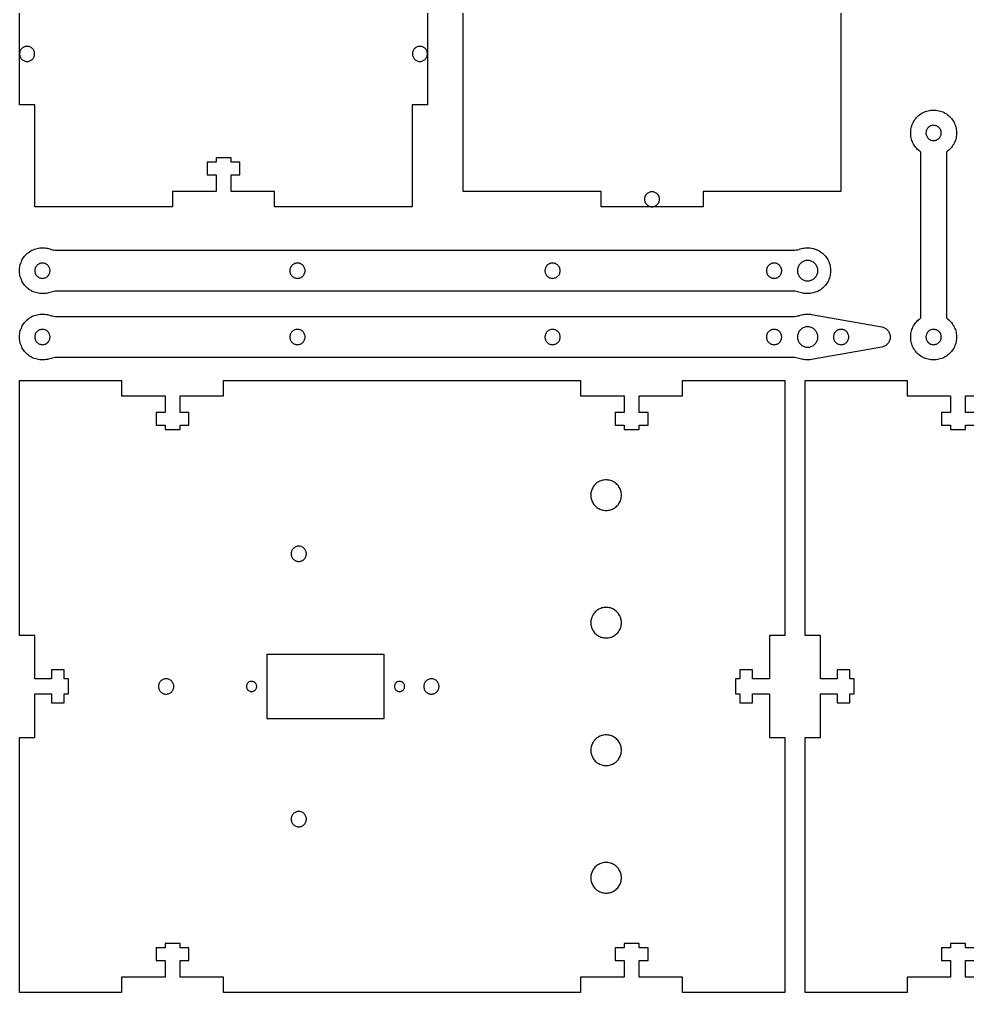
# Model space of a CAD drawing. Header units: millimetres. Extents: x 2 to 391, y 2 to 393.
# Drawn here: x 2 to 187.8, y 2 to 192.7 of the extents above; entities that cross this region are included whole.
import ezdxf

# ---------------------------------------------------------------- set-up
doc = ezdxf.new("R2010")
doc.units = ezdxf.units.MM
doc.layers.add('CORTE', color=7, linetype='Continuous')

msp = doc.modelspace()

# ---------------------------------------------------------------- linework, layer by layer
at = {"layer": 'CORTE'}
for points in [[(86, 226), (89, 226), (89, 273), (116, 273), (116, 276), (136, 276), (136, 273), (163, 273), (163, 226), (166, 226), (166, 206), (163, 206), (163, 159), (136, 159), (136, 156), (116, 156), (116, 159), (89, 159), (89, 206), (86, 206)], [(2.03, 186), (2.03, 185.85), (2.06, 185.7), (2.09, 185.56), (2.15, 185.42), (2.21, 185.29), (2.29, 185.16), (2.38, 185.04), (2.49, 184.93), (2.6, 184.84), (2.72, 184.75), (2.85, 184.68), (2.99, 184.62), (3.13, 184.57), (3.28, 184.54), (3.43, 184.53), (3.57, 184.53), (3.72, 184.54), (3.87, 184.57), (4.01, 184.62), (4.15, 184.68), (4.28, 184.75), (4.4, 184.84), (4.51, 184.93), (4.62, 185.04), (4.71, 185.16), (4.79, 185.29), (4.85, 185.42), (4.91, 185.56), (4.94, 185.7), (4.97, 185.85), (4.97, 186), (4.97, 186.15), (4.94, 186.3), (4.91, 186.44), (4.85, 186.58), (4.79, 186.71), (4.71, 186.84), (4.62, 186.96), (4.51, 187.07), (4.4, 187.16), (4.28, 187.25), (4.15, 187.32), (4.01, 187.38), (3.87, 187.43), (3.72, 187.46), (3.57, 187.47), (3.43, 187.47), (3.28, 187.46), (3.13, 187.43), (2.99, 187.38), (2.85, 187.32), (2.72, 187.25), (2.6, 187.16), (2.49, 187.07), (2.38, 186.96), (2.29, 186.84), (2.21, 186.71), (2.15, 186.58), (2.09, 186.44), (2.06, 186.3), (2.03, 186.15)], [(79.03, 186), (79.03, 185.85), (79.06, 185.7), (79.09, 185.56), (79.15, 185.42), (79.21, 185.29), (79.29, 185.16), (79.38, 185.04), (79.49, 184.93), (79.6, 184.84), (79.72, 184.75), (79.85, 184.68), (79.99, 184.62), (80.13, 184.57), (80.28, 184.54), (80.43, 184.53), (80.57, 184.53), (80.72, 184.54), (80.87, 184.57), (81.01, 184.62), (81.15, 184.68), (81.28, 184.75), (81.4, 184.84), (81.51, 184.93), (81.62, 185.04), (81.71, 185.16), (81.79, 185.29), (81.85, 185.42), (81.91, 185.56), (81.94, 185.7), (81.97, 185.85), (81.97, 186), (81.97, 186.15), (81.94, 186.3), (81.91, 186.44), (81.85, 186.58), (81.79, 186.71), (81.71, 186.84), (81.62, 186.96), (81.51, 187.07), (81.4, 187.16), (81.28, 187.25), (81.15, 187.32), (81.01, 187.38), (80.87, 187.43), (80.72, 187.46), (80.57, 187.47), (80.43, 187.47), (80.28, 187.46), (80.13, 187.43), (79.99, 187.38), (79.85, 187.32), (79.72, 187.25), (79.6, 187.16), (79.49, 187.07), (79.38, 186.96), (79.29, 186.84), (79.21, 186.71), (79.15, 186.58), (79.09, 186.44), (79.06, 186.3), (79.03, 186.15)], [(178.7, 166.76), (178.48, 166.91), (178.27, 167.08), (178.07, 167.26), (177.89, 167.45), (177.71, 167.65), (177.55, 167.86), (177.4, 168.09), (177.26, 168.32), (177.14, 168.55), (177.03, 168.8), (176.94, 169.05), (176.86, 169.3), (176.8, 169.56), (176.75, 169.82), (176.72, 170.09), (176.7, 170.36), (176.7, 170.62), (176.71, 170.89), (176.74, 171.16), (176.79, 171.42), (176.85, 171.68), (176.93, 171.93), (177.02, 172.18), (177.13, 172.43), (177.25, 172.67), (177.39, 172.9), (177.54, 173.12), (177.7, 173.33), (177.87, 173.53), (178.06, 173.73), (178.26, 173.91), (178.46, 174.07), (178.68, 174.23), (178.9, 174.37), (179.14, 174.5), (179.38, 174.62), (179.63, 174.72), (179.88, 174.8), (180.14, 174.87), (180.4, 174.93), (180.66, 174.97), (180.93, 174.99), (181.2, 175), (181.46, 174.99), (181.73, 174.97), (181.99, 174.93), (182.25, 174.87), (182.51, 174.8), (182.77, 174.72), (183.01, 174.62), (183.25, 174.5), (183.49, 174.37), (183.71, 174.23), (183.93, 174.07), (184.14, 173.91), (184.33, 173.73), (184.52, 173.53), (184.69, 173.33), (184.86, 173.12), (185.01, 172.9), (185.14, 172.67), (185.26, 172.43), (185.37, 172.18), (185.46, 171.93), (185.54, 171.68), (185.6, 171.42), (185.65, 171.16), (185.68, 170.89), (185.69, 170.62), (185.69, 170.36), (185.68, 170.09), (185.65, 169.82), (185.6, 169.56), (185.53, 169.3), (185.46, 169.05), (185.36, 168.8), (185.25, 168.55), (185.13, 168.32), (184.99, 168.09), (184.84, 167.86), (184.68, 167.65), (184.51, 167.45), (184.32, 167.26), (184.12, 167.08), (183.91, 166.91), (183.7, 166.76), (183.7, 134.24), (183.91, 134.09), (184.12, 133.92), (184.32, 133.74), (184.51, 133.55), (184.68, 133.35), (184.84, 133.14), (184.99, 132.91), (185.13, 132.68), (185.25, 132.45), (185.36, 132.2), (185.46, 131.95), (185.53, 131.7), (185.6, 131.44), (185.65, 131.18), (185.68, 130.91), (185.69, 130.64), (185.69, 130.38), (185.68, 130.11), (185.65, 129.84), (185.6, 129.58), (185.54, 129.32), (185.46, 129.07), (185.37, 128.82), (185.26, 128.57), (185.14, 128.33), (185.01, 128.1), (184.86, 127.88), (184.69, 127.67), (184.52, 127.47), (184.33, 127.27), (184.14, 127.09), (183.93, 126.93), (183.71, 126.77), (183.49, 126.63), (183.25, 126.5), (183.01, 126.38), (182.77, 126.28), (182.51, 126.2), (182.25, 126.13), (181.99, 126.07), (181.73, 126.03), (181.46, 126.01), (181.2, 126), (180.93, 126.01), (180.66, 126.03), (180.4, 126.07), (180.14, 126.13), (179.88, 126.2), (179.63, 126.28), (179.38, 126.38), (179.14, 126.5), (178.9, 126.63), (178.68, 126.77), (178.46, 126.93), (178.26, 127.09), (178.06, 127.27), (177.87, 127.47), (177.7, 127.67), (177.54, 127.88), (177.39, 128.1), (177.25, 128.33), (177.13, 128.57), (177.02, 128.82), (176.93, 129.07), (176.85, 129.32), (176.79, 129.58), (176.74, 129.84), (176.71, 130.11), (176.7, 130.38), (176.7, 130.64), (176.72, 130.91), (176.75, 131.18), (176.8, 131.44), (176.86, 131.7), (176.94, 131.95), (177.03, 132.2), (177.14, 132.45), (177.26, 132.68), (177.4, 132.91), (177.55, 133.14), (177.71, 133.35), (177.89, 133.55), (178.07, 133.74), (178.27, 133.92), (178.48, 134.09), (178.7, 134.24)], [(181.2, 169), (181.35, 169.01), (181.5, 169.03), (181.65, 169.07), (181.79, 169.12), (181.92, 169.19), (182.05, 169.27), (182.17, 169.36), (182.28, 169.47), (182.38, 169.58), (182.47, 169.71), (182.54, 169.84), (182.6, 169.98), (182.65, 170.12), (182.68, 170.27), (182.69, 170.42), (182.69, 170.58), (182.68, 170.73), (182.65, 170.88), (182.6, 171.02), (182.54, 171.16), (182.47, 171.29), (182.38, 171.42), (182.28, 171.53), (182.17, 171.64), (182.05, 171.73), (181.92, 171.81), (181.79, 171.88), (181.65, 171.93), (181.5, 171.97), (181.35, 171.99), (181.2, 172), (181.04, 171.99), (180.89, 171.97), (180.75, 171.93), (180.6, 171.88), (180.47, 171.81), (180.34, 171.73), (180.22, 171.64), (180.11, 171.53), (180.01, 171.42), (179.92, 171.29), (179.85, 171.16), (179.79, 171.02), (179.74, 170.88), (179.71, 170.73), (179.7, 170.58), (179.7, 170.42), (179.71, 170.27), (179.74, 170.12), (179.79, 169.98), (179.85, 169.84), (179.92, 169.71), (180.01, 169.58), (180.11, 169.47), (180.22, 169.36), (180.34, 169.27), (180.47, 169.19), (180.6, 169.12), (180.75, 169.07), (180.89, 169.03), (181.04, 169.01)], [(126, 156.03), (126.15, 156.03), (126.3, 156.06), (126.44, 156.09), (126.58, 156.15), (126.71, 156.21), (126.84, 156.29), (126.96, 156.38), (127.07, 156.49), (127.16, 156.6), (127.25, 156.72), (127.32, 156.85), (127.38, 156.99), (127.43, 157.13), (127.46, 157.28), (127.47, 157.43), (127.47, 157.57), (127.46, 157.72), (127.43, 157.87), (127.38, 158.01), (127.32, 158.15), (127.25, 158.28), (127.16, 158.4), (127.07, 158.51), (126.96, 158.62), (126.84, 158.71), (126.71, 158.79), (126.58, 158.85), (126.44, 158.91), (126.3, 158.94), (126.15, 158.97), (126, 158.97), (125.85, 158.97), (125.7, 158.94), (125.56, 158.91), (125.42, 158.85), (125.29, 158.79), (125.16, 158.71), (125.04, 158.62), (124.93, 158.51), (124.84, 158.4), (124.75, 158.28), (124.68, 158.15), (124.62, 158.01), (124.57, 157.87), (124.54, 157.72), (124.53, 157.57), (124.53, 157.43), (124.54, 157.28), (124.57, 157.13), (124.62, 156.99), (124.68, 156.85), (124.75, 156.72), (124.84, 156.6), (124.93, 156.49), (125.04, 156.38), (125.16, 156.29), (125.29, 156.21), (125.42, 156.15), (125.56, 156.09), (125.7, 156.06), (125.85, 156.03)], [(6.5, 148), (6.74, 147.99), (6.99, 147.97), (7.23, 147.94), (7.47, 147.89), (7.71, 147.84), (7.94, 147.76), (8.2, 147.68), (8.46, 147.62), (8.73, 147.57), (9, 147.53), (9.27, 147.51), (9.54, 147.5), (153.46, 147.5), (153.73, 147.51), (154, 147.53), (154.27, 147.57), (154.53, 147.62), (154.8, 147.68), (155.06, 147.76), (155.29, 147.84), (155.53, 147.89), (155.77, 147.94), (156.01, 147.97), (156.25, 147.99), (156.5, 148), (156.76, 147.99), (157.03, 147.97), (157.29, 147.93), (157.56, 147.87), (157.81, 147.8), (158.06, 147.72), (158.31, 147.62), (158.55, 147.5), (158.79, 147.37), (159.01, 147.23), (159.23, 147.08), (159.44, 146.91), (159.63, 146.73), (159.82, 146.54), (159.99, 146.34), (160.15, 146.12), (160.3, 145.9), (160.44, 145.67), (160.56, 145.44), (160.67, 145.19), (160.76, 144.94), (160.84, 144.69), (160.9, 144.43), (160.95, 144.16), (160.98, 143.9), (161, 143.63), (161, 143.37), (160.98, 143.1), (160.95, 142.84), (160.9, 142.57), (160.84, 142.31), (160.76, 142.06), (160.67, 141.81), (160.56, 141.56), (160.44, 141.33), (160.3, 141.1), (160.15, 140.88), (159.99, 140.66), (159.82, 140.46), (159.63, 140.27), (159.44, 140.09), (159.23, 139.92), (159.01, 139.77), (158.79, 139.63), (158.55, 139.5), (158.31, 139.38), (158.06, 139.28), (157.81, 139.2), (157.56, 139.13), (157.29, 139.07), (157.03, 139.03), (156.76, 139.01), (156.5, 139), (156.25, 139.01), (156.01, 139.03), (155.77, 139.06), (155.53, 139.11), (155.29, 139.16), (155.06, 139.24), (154.8, 139.32), (154.53, 139.38), (154.27, 139.43), (154, 139.47), (153.73, 139.49), (153.46, 139.5), (9.54, 139.5), (9.27, 139.49), (9, 139.47), (8.73, 139.43), (8.46, 139.38), (8.2, 139.32), (7.94, 139.24), (7.71, 139.16), (7.47, 139.11), (7.23, 139.06), (6.99, 139.03), (6.74, 139.01), (6.5, 139), (6.23, 139.01), (5.97, 139.03), (5.7, 139.07), (5.44, 139.13), (5.18, 139.2), (4.93, 139.28), (4.68, 139.38), (4.44, 139.5), (4.21, 139.63), (3.98, 139.77), (3.77, 139.92), (3.56, 140.09), (3.36, 140.27), (3.18, 140.46), (3, 140.66), (2.84, 140.88), (2.69, 141.1), (2.56, 141.33), (2.44, 141.56), (2.33, 141.81), (2.24, 142.06), (2.16, 142.31), (2.09, 142.57), (2.05, 142.84), (2.02, 143.1), (2, 143.37), (2, 143.63), (2.02, 143.9), (2.05, 144.16), (2.09, 144.43), (2.16, 144.69), (2.24, 144.94), (2.33, 145.19), (2.44, 145.44), (2.56, 145.67), (2.69, 145.9), (2.84, 146.12), (3, 146.34), (3.18, 146.54), (3.36, 146.73), (3.56, 146.91), (3.77, 147.08), (3.98, 147.23), (4.21, 147.37), (4.44, 147.5), (4.68, 147.62), (4.93, 147.72), (5.18, 147.8), (5.44, 147.87), (5.7, 147.93), (5.97, 147.97), (6.23, 147.99)], [(6.5, 142), (6.65, 142.01), (6.8, 142.03), (6.95, 142.07), (7.09, 142.12), (7.23, 142.19), (7.35, 142.27), (7.48, 142.36), (7.59, 142.47), (7.68, 142.58), (7.77, 142.71), (7.84, 142.84), (7.9, 142.98), (7.95, 143.12), (7.98, 143.27), (8, 143.42), (8, 143.58), (7.98, 143.73), (7.95, 143.88), (7.9, 144.02), (7.84, 144.16), (7.77, 144.29), (7.68, 144.42), (7.59, 144.53), (7.48, 144.64), (7.35, 144.73), (7.23, 144.81), (7.09, 144.88), (6.95, 144.93), (6.8, 144.97), (6.65, 144.99), (6.5, 145), (6.35, 144.99), (6.2, 144.97), (6.05, 144.93), (5.91, 144.88), (5.77, 144.81), (5.64, 144.73), (5.52, 144.64), (5.41, 144.53), (5.31, 144.42), (5.23, 144.29), (5.15, 144.16), (5.09, 144.02), (5.05, 143.88), (5.02, 143.73), (5, 143.58), (5, 143.42), (5.02, 143.27), (5.05, 143.12), (5.09, 142.98), (5.15, 142.84), (5.23, 142.71), (5.31, 142.58), (5.41, 142.47), (5.52, 142.36), (5.64, 142.27), (5.77, 142.19), (5.91, 142.12), (6.05, 142.07), (6.2, 142.03), (6.35, 142.01)], [(56.5, 142), (56.65, 142.01), (56.8, 142.03), (56.95, 142.07), (57.09, 142.12), (57.23, 142.19), (57.35, 142.27), (57.48, 142.36), (57.59, 142.47), (57.68, 142.58), (57.77, 142.71), (57.84, 142.84), (57.9, 142.98), (57.95, 143.12), (57.98, 143.27), (58, 143.42), (58, 143.58), (57.98, 143.73), (57.95, 143.88), (57.9, 144.02), (57.84, 144.16), (57.77, 144.29), (57.68, 144.42), (57.59, 144.53), (57.48, 144.64), (57.35, 144.73), (57.23, 144.81), (57.09, 144.88), (56.95, 144.93), (56.8, 144.97), (56.65, 144.99), (56.5, 145), (56.35, 144.99), (56.2, 144.97), (56.05, 144.93), (55.91, 144.88), (55.77, 144.81), (55.64, 144.73), (55.52, 144.64), (55.41, 144.53), (55.31, 144.42), (55.23, 144.29), (55.15, 144.16), (55.09, 144.02), (55.05, 143.88), (55.02, 143.73), (55, 143.58), (55, 143.42), (55.02, 143.27), (55.05, 143.12), (55.09, 142.98), (55.15, 142.84), (55.23, 142.71), (55.31, 142.58), (55.41, 142.47), (55.52, 142.36), (55.64, 142.27), (55.77, 142.19), (55.91, 142.12), (56.05, 142.07), (56.2, 142.03), (56.35, 142.01)], [(106.5, 142), (106.65, 142.01), (106.8, 142.03), (106.95, 142.07), (107.09, 142.12), (107.23, 142.19), (107.35, 142.27), (107.48, 142.36), (107.59, 142.47), (107.68, 142.58), (107.77, 142.71), (107.84, 142.84), (107.9, 142.98), (107.95, 143.12), (107.98, 143.27), (108, 143.42), (108, 143.58), (107.98, 143.73), (107.95, 143.88), (107.9, 144.02), (107.84, 144.16), (107.77, 144.29), (107.68, 144.42), (107.59, 144.53), (107.48, 144.64), (107.35, 144.73), (107.23, 144.81), (107.09, 144.88), (106.95, 144.93), (106.8, 144.97), (106.65, 144.99), (106.5, 145), (106.35, 144.99), (106.2, 144.97), (106.05, 144.93), (105.91, 144.88), (105.77, 144.81), (105.64, 144.73), (105.52, 144.64), (105.41, 144.53), (105.31, 144.42), (105.23, 144.29), (105.15, 144.16), (105.09, 144.02), (105.05, 143.88), (105.02, 143.73), (105, 143.58), (105, 143.42), (105.02, 143.27), (105.05, 143.12), (105.09, 142.98), (105.15, 142.84), (105.23, 142.71), (105.31, 142.58), (105.41, 142.47), (105.52, 142.36), (105.64, 142.27), (105.77, 142.19), (105.91, 142.12), (106.05, 142.07), (106.2, 142.03), (106.35, 142.01)], [(149.93, 142), (150.08, 142.01), (150.23, 142.03), (150.38, 142.07), (150.52, 142.12), (150.66, 142.19), (150.79, 142.27), (150.91, 142.36), (151.02, 142.47), (151.12, 142.58), (151.2, 142.71), (151.28, 142.84), (151.34, 142.98), (151.38, 143.12), (151.41, 143.27), (151.43, 143.42), (151.43, 143.58), (151.41, 143.73), (151.38, 143.88), (151.34, 144.02), (151.28, 144.16), (151.2, 144.29), (151.12, 144.42), (151.02, 144.53), (150.91, 144.64), (150.79, 144.73), (150.66, 144.81), (150.52, 144.88), (150.38, 144.93), (150.23, 144.97), (150.08, 144.99), (149.93, 145), (149.78, 144.99), (149.63, 144.97), (149.48, 144.93), (149.34, 144.88), (149.2, 144.81), (149.08, 144.73), (148.95, 144.64), (148.84, 144.53), (148.75, 144.42), (148.66, 144.29), (148.59, 144.16), (148.53, 144.02), (148.48, 143.88), (148.45, 143.73), (148.43, 143.58), (148.43, 143.42), (148.45, 143.27), (148.48, 143.12), (148.53, 142.98), (148.59, 142.84), (148.66, 142.71), (148.75, 142.58), (148.84, 142.47), (148.95, 142.36), (149.08, 142.27), (149.2, 142.19), (149.34, 142.12), (149.48, 142.07), (149.63, 142.03), (149.78, 142.01)], [(156.5, 141.5), (156.67, 141.51), (156.85, 141.53), (157.02, 141.57), (157.18, 141.62), (157.34, 141.69), (157.5, 141.77), (157.65, 141.86), (157.78, 141.97), (157.91, 142.09), (158.03, 142.21), (158.14, 142.35), (158.23, 142.5), (158.31, 142.65), (158.38, 142.82), (158.43, 142.98), (158.47, 143.15), (158.49, 143.33), (158.5, 143.5), (158.49, 143.67), (158.47, 143.85), (158.43, 144.02), (158.38, 144.18), (158.31, 144.35), (158.23, 144.5), (158.14, 144.65), (158.03, 144.79), (157.91, 144.91), (157.78, 145.03), (157.65, 145.14), (157.5, 145.23), (157.34, 145.31), (157.18, 145.38), (157.02, 145.43), (156.85, 145.47), (156.67, 145.49), (156.5, 145.5), (156.32, 145.49), (156.15, 145.47), (155.98, 145.43), (155.81, 145.38), (155.65, 145.31), (155.5, 145.23), (155.35, 145.14), (155.21, 145.03), (155.08, 144.91), (154.97, 144.79), (154.86, 144.65), (154.77, 144.5), (154.69, 144.35), (154.62, 144.18), (154.57, 144.02), (154.53, 143.85), (154.51, 143.67), (154.5, 143.5), (154.51, 143.33), (154.53, 143.15), (154.57, 142.98), (154.62, 142.82), (154.69, 142.65), (154.77, 142.5), (154.86, 142.35), (154.97, 142.21), (155.08, 142.09), (155.21, 141.97), (155.35, 141.86), (155.5, 141.77), (155.65, 141.69), (155.81, 141.62), (155.98, 141.57), (156.15, 141.53), (156.32, 141.51)], [(6.5, 135), (6.74, 134.99), (6.99, 134.97), (7.23, 134.94), (7.47, 134.89), (7.71, 134.84), (7.94, 134.76), (8.2, 134.68), (8.46, 134.62), (8.73, 134.57), (9, 134.53), (9.27, 134.51), (9.54, 134.5), (153.46, 134.5), (153.73, 134.51), (154, 134.53), (154.27, 134.57), (154.53, 134.62), (154.8, 134.68), (155.06, 134.76), (155.3, 134.84), (155.54, 134.9), (155.79, 134.94), (156.04, 134.98), (156.29, 135), (156.54, 135), (156.79, 134.99), (157.04, 134.97), (157.29, 134.93), (171.05, 132.47), (171.22, 132.43), (171.39, 132.38), (171.55, 132.31), (171.7, 132.23), (171.85, 132.14), (171.99, 132.03), (172.11, 131.91), (172.23, 131.78), (172.34, 131.65), (172.43, 131.5), (172.51, 131.34), (172.58, 131.18), (172.63, 131.02), (172.67, 130.85), (172.69, 130.67), (172.7, 130.5), (172.69, 130.33), (172.67, 130.15), (172.63, 129.98), (172.58, 129.82), (172.51, 129.66), (172.43, 129.5), (172.34, 129.35), (172.23, 129.22), (172.11, 129.09), (171.99, 128.97), (171.85, 128.86), (171.7, 128.77), (171.55, 128.69), (171.39, 128.62), (171.22, 128.57), (171.05, 128.53), (157.29, 126.07), (157.03, 126.03), (156.76, 126.01), (156.5, 126), (156.25, 126.01), (156.01, 126.03), (155.77, 126.06), (155.53, 126.11), (155.29, 126.16), (155.06, 126.24), (154.8, 126.32), (154.53, 126.38), (154.27, 126.43), (154, 126.47), (153.73, 126.49), (153.46, 126.5), (9.54, 126.5), (9.27, 126.49), (9, 126.47), (8.73, 126.43), (8.46, 126.38), (8.2, 126.32), (7.94, 126.24), (7.71, 126.16), (7.47, 126.11), (7.23, 126.06), (6.99, 126.03), (6.74, 126.01), (6.5, 126), (6.23, 126.01), (5.97, 126.03), (5.7, 126.07), (5.44, 126.13), (5.18, 126.2), (4.93, 126.28), (4.68, 126.38), (4.44, 126.5), (4.21, 126.63), (3.98, 126.77), (3.77, 126.92), (3.56, 127.09), (3.36, 127.27), (3.18, 127.46), (3, 127.66), (2.84, 127.88), (2.69, 128.1), (2.56, 128.33), (2.44, 128.56), (2.33, 128.81), (2.24, 129.06), (2.16, 129.31), (2.09, 129.57), (2.05, 129.84), (2.02, 130.1), (2, 130.37), (2, 130.63), (2.02, 130.9), (2.05, 131.16), (2.09, 131.43), (2.16, 131.69), (2.24, 131.94), (2.33, 132.19), (2.44, 132.44), (2.56, 132.67), (2.69, 132.9), (2.84, 133.12), (3, 133.34), (3.18, 133.54), (3.36, 133.73), (3.56, 133.91), (3.77, 134.08), (3.98, 134.23), (4.21, 134.37), (4.44, 134.5), (4.68, 134.62), (4.93, 134.72), (5.18, 134.8), (5.44, 134.87), (5.7, 134.93), (5.97, 134.97), (6.23, 134.99)], [(6.5, 129), (6.65, 129.01), (6.8, 129.03), (6.95, 129.07), (7.09, 129.12), (7.23, 129.19), (7.35, 129.27), (7.48, 129.36), (7.59, 129.47), (7.68, 129.58), (7.77, 129.71), (7.84, 129.84), (7.9, 129.98), (7.95, 130.12), (7.98, 130.27), (8, 130.42), (8, 130.58), (7.98, 130.73), (7.95, 130.88), (7.9, 131.02), (7.84, 131.16), (7.77, 131.29), (7.68, 131.42), (7.59, 131.53), (7.48, 131.64), (7.35, 131.73), (7.23, 131.81), (7.09, 131.88), (6.95, 131.93), (6.8, 131.97), (6.65, 131.99), (6.5, 132), (6.35, 131.99), (6.2, 131.97), (6.05, 131.93), (5.91, 131.88), (5.77, 131.81), (5.64, 131.73), (5.52, 131.64), (5.41, 131.53), (5.31, 131.42), (5.23, 131.29), (5.15, 131.16), (5.09, 131.02), (5.05, 130.88), (5.02, 130.73), (5, 130.58), (5, 130.42), (5.02, 130.27), (5.05, 130.12), (5.09, 129.98), (5.15, 129.84), (5.23, 129.71), (5.31, 129.58), (5.41, 129.47), (5.52, 129.36), (5.64, 129.27), (5.77, 129.19), (5.91, 129.12), (6.05, 129.07), (6.2, 129.03), (6.35, 129.01)], [(56.5, 129), (56.65, 129.01), (56.8, 129.03), (56.95, 129.07), (57.09, 129.12), (57.23, 129.19), (57.35, 129.27), (57.48, 129.36), (57.59, 129.47), (57.68, 129.58), (57.77, 129.71), (57.84, 129.84), (57.9, 129.98), (57.95, 130.12), (57.98, 130.27), (58, 130.42), (58, 130.58), (57.98, 130.73), (57.95, 130.88), (57.9, 131.02), (57.84, 131.16), (57.77, 131.29), (57.68, 131.42), (57.59, 131.53), (57.48, 131.64), (57.35, 131.73), (57.23, 131.81), (57.09, 131.88), (56.95, 131.93), (56.8, 131.97), (56.65, 131.99), (56.5, 132), (56.35, 131.99), (56.2, 131.97), (56.05, 131.93), (55.91, 131.88), (55.77, 131.81), (55.64, 131.73), (55.52, 131.64), (55.41, 131.53), (55.31, 131.42), (55.23, 131.29), (55.15, 131.16), (55.09, 131.02), (55.05, 130.88), (55.02, 130.73), (55, 130.58), (55, 130.42), (55.02, 130.27), (55.05, 130.12), (55.09, 129.98), (55.15, 129.84), (55.23, 129.71), (55.31, 129.58), (55.41, 129.47), (55.52, 129.36), (55.64, 129.27), (55.77, 129.19), (55.91, 129.12), (56.05, 129.07), (56.2, 129.03), (56.35, 129.01)], [(106.5, 129), (106.65, 129.01), (106.8, 129.03), (106.95, 129.07), (107.09, 129.12), (107.23, 129.19), (107.35, 129.27), (107.48, 129.36), (107.59, 129.47), (107.68, 129.58), (107.77, 129.71), (107.84, 129.84), (107.9, 129.98), (107.95, 130.12), (107.98, 130.27), (108, 130.42), (108, 130.58), (107.98, 130.73), (107.95, 130.88), (107.9, 131.02), (107.84, 131.16), (107.77, 131.29), (107.68, 131.42), (107.59, 131.53), (107.48, 131.64), (107.35, 131.73), (107.23, 131.81), (107.09, 131.88), (106.95, 131.93), (106.8, 131.97), (106.65, 131.99), (106.5, 132), (106.35, 131.99), (106.2, 131.97), (106.05, 131.93), (105.91, 131.88), (105.77, 131.81), (105.64, 131.73), (105.52, 131.64), (105.41, 131.53), (105.31, 131.42), (105.23, 131.29), (105.15, 131.16), (105.09, 131.02), (105.05, 130.88), (105.02, 130.73), (105, 130.58), (105, 130.42), (105.02, 130.27), (105.05, 130.12), (105.09, 129.98), (105.15, 129.84), (105.23, 129.71), (105.31, 129.58), (105.41, 129.47), (105.52, 129.36), (105.64, 129.27), (105.77, 129.19), (105.91, 129.12), (106.05, 129.07), (106.2, 129.03), (106.35, 129.01)], [(149.93, 129), (150.08, 129.01), (150.23, 129.03), (150.38, 129.07), (150.52, 129.12), (150.66, 129.19), (150.79, 129.27), (150.91, 129.36), (151.02, 129.47), (151.12, 129.58), (151.2, 129.71), (151.28, 129.84), (151.34, 129.98), (151.38, 130.12), (151.41, 130.27), (151.43, 130.42), (151.43, 130.58), (151.41, 130.73), (151.38, 130.88), (151.34, 131.02), (151.28, 131.16), (151.2, 131.29), (151.12, 131.42), (151.02, 131.53), (150.91, 131.64), (150.79, 131.73), (150.66, 131.81), (150.52, 131.88), (150.38, 131.93), (150.23, 131.97), (150.08, 131.99), (149.93, 132), (149.78, 131.99), (149.63, 131.97), (149.48, 131.93), (149.34, 131.88), (149.2, 131.81), (149.08, 131.73), (148.95, 131.64), (148.84, 131.53), (148.75, 131.42), (148.66, 131.29), (148.59, 131.16), (148.53, 131.02), (148.48, 130.88), (148.45, 130.73), (148.43, 130.58), (148.43, 130.42), (148.45, 130.27), (148.48, 130.12), (148.53, 129.98), (148.59, 129.84), (148.66, 129.71), (148.75, 129.58), (148.84, 129.47), (148.95, 129.36), (149.08, 129.27), (149.2, 129.19), (149.34, 129.12), (149.48, 129.07), (149.63, 129.03), (149.78, 129.01)], [(156.5, 128.5), (156.67, 128.51), (156.85, 128.53), (157.02, 128.57), (157.18, 128.62), (157.34, 128.69), (157.5, 128.77), (157.65, 128.86), (157.78, 128.97), (157.91, 129.09), (158.03, 129.21), (158.14, 129.35), (158.23, 129.5), (158.31, 129.65), (158.38, 129.82), (158.43, 129.98), (158.47, 130.15), (158.49, 130.33), (158.5, 130.5), (158.49, 130.67), (158.47, 130.85), (158.43, 131.02), (158.38, 131.18), (158.31, 131.35), (158.23, 131.5), (158.14, 131.65), (158.03, 131.79), (157.91, 131.91), (157.78, 132.03), (157.65, 132.14), (157.5, 132.23), (157.34, 132.31), (157.18, 132.38), (157.02, 132.43), (156.85, 132.47), (156.67, 132.49), (156.5, 132.5), (156.32, 132.49), (156.15, 132.47), (155.98, 132.43), (155.81, 132.38), (155.65, 132.31), (155.5, 132.23), (155.35, 132.14), (155.21, 132.03), (155.08, 131.91), (154.97, 131.79), (154.86, 131.65), (154.77, 131.5), (154.69, 131.35), (154.62, 131.18), (154.57, 131.02), (154.53, 130.85), (154.51, 130.67), (154.5, 130.5), (154.51, 130.33), (154.53, 130.15), (154.57, 129.98), (154.62, 129.82), (154.69, 129.65), (154.77, 129.5), (154.86, 129.35), (154.97, 129.21), (155.08, 129.09), (155.21, 128.97), (155.35, 128.86), (155.5, 128.77), (155.65, 128.69), (155.81, 128.62), (155.98, 128.57), (156.15, 128.53), (156.32, 128.51)], [(163.06, 129), (163.22, 129.01), (163.37, 129.03), (163.51, 129.07), (163.66, 129.12), (163.79, 129.19), (163.92, 129.27), (164.04, 129.36), (164.15, 129.47), (164.25, 129.58), (164.34, 129.71), (164.41, 129.84), (164.47, 129.98), (164.52, 130.12), (164.55, 130.27), (164.56, 130.42), (164.56, 130.58), (164.55, 130.73), (164.52, 130.88), (164.47, 131.02), (164.41, 131.16), (164.34, 131.29), (164.25, 131.42), (164.15, 131.53), (164.04, 131.64), (163.92, 131.73), (163.79, 131.81), (163.66, 131.88), (163.51, 131.93), (163.37, 131.97), (163.22, 131.99), (163.06, 132), (162.91, 131.99), (162.76, 131.97), (162.61, 131.93), (162.47, 131.88), (162.34, 131.81), (162.21, 131.73), (162.09, 131.64), (161.98, 131.53), (161.88, 131.42), (161.79, 131.29), (161.72, 131.16), (161.66, 131.02), (161.61, 130.88), (161.58, 130.73), (161.57, 130.58), (161.57, 130.42), (161.58, 130.27), (161.61, 130.12), (161.66, 129.98), (161.72, 129.84), (161.79, 129.71), (161.88, 129.58), (161.98, 129.47), (162.09, 129.36), (162.21, 129.27), (162.34, 129.19), (162.47, 129.12), (162.61, 129.07), (162.76, 129.03), (162.91, 129.01)], [(181.2, 129), (181.35, 129.01), (181.5, 129.03), (181.65, 129.07), (181.79, 129.12), (181.92, 129.19), (182.05, 129.27), (182.17, 129.36), (182.28, 129.47), (182.38, 129.58), (182.47, 129.71), (182.54, 129.84), (182.6, 129.98), (182.65, 130.12), (182.68, 130.27), (182.69, 130.42), (182.69, 130.58), (182.68, 130.73), (182.65, 130.88), (182.6, 131.02), (182.54, 131.16), (182.47, 131.29), (182.38, 131.42), (182.28, 131.53), (182.17, 131.64), (182.05, 131.73), (181.92, 131.81), (181.79, 131.88), (181.65, 131.93), (181.5, 131.97), (181.35, 131.99), (181.2, 132), (181.04, 131.99), (180.89, 131.97), (180.75, 131.93), (180.6, 131.88), (180.47, 131.81), (180.34, 131.73), (180.22, 131.64), (180.11, 131.53), (180.01, 131.42), (179.92, 131.29), (179.85, 131.16), (179.79, 131.02), (179.74, 130.88), (179.71, 130.73), (179.7, 130.58), (179.7, 130.42), (179.71, 130.27), (179.74, 130.12), (179.79, 129.98), (179.85, 129.84), (179.92, 129.71), (180.01, 129.58), (180.11, 129.47), (180.22, 129.36), (180.34, 129.27), (180.47, 129.19), (180.6, 129.12), (180.75, 129.07), (180.89, 129.03), (181.04, 129.01)], [(5, 52), (5, 60.53), (8.31, 60.53), (8.31, 58.77), (10.79, 58.77), (10.79, 60.53), (11.63, 60.53), (11.63, 63.47), (10.79, 63.47), (10.79, 65.23), (8.31, 65.23), (8.31, 63.47), (5, 63.47), (5, 72), (2, 72), (2, 122), (22, 122), (22, 119), (30.53, 119), (30.53, 115.69), (28.77, 115.69), (28.77, 113.21), (30.53, 113.21), (30.53, 112.37), (33.47, 112.37), (33.47, 113.21), (35.23, 113.21), (35.23, 115.69), (33.47, 115.69), (33.47, 119), (42, 119), (42, 122), (112, 122), (112, 119), (120.53, 119), (120.53, 115.69), (118.77, 115.69), (118.77, 113.21), (120.53, 113.21), (120.53, 112.37), (123.47, 112.37), (123.47, 113.21), (125.23, 113.21), (125.23, 115.69), (123.47, 115.69), (123.47, 119), (132, 119), (132, 122), (152, 122), (152, 72), (149, 72), (149, 63.47), (145.69, 63.47), (145.69, 65.23), (143.21, 65.23), (143.21, 63.47), (142.37, 63.47), (142.37, 60.53), (143.21, 60.53), (143.21, 58.77), (145.69, 58.77), (145.69, 60.53), (149, 60.53), (149, 52), (152, 52), (152, 2), (132, 2), (132, 5), (123.47, 5), (123.47, 8.31), (125.23, 8.31), (125.23, 10.79), (123.47, 10.79), (123.47, 11.63), (120.53, 11.63), (120.53, 10.79), (118.77, 10.79), (118.77, 8.31), (120.53, 8.31), (120.53, 5), (112, 5), (112, 2), (42, 2), (42, 5), (33.47, 5), (33.47, 8.31), (35.23, 8.31), (35.23, 10.79), (33.47, 10.79), (33.47, 11.63), (30.53, 11.63), (30.53, 10.79), (28.77, 10.79), (28.77, 8.31), (30.53, 8.31), (30.53, 5), (22, 5), (22, 2), (2, 2), (2, 52)], [(117, 96.5), (117.21, 96.51), (117.43, 96.53), (117.64, 96.57), (117.85, 96.62), (118.05, 96.69), (118.25, 96.77), (118.44, 96.87), (118.62, 96.98), (118.8, 97.1), (118.96, 97.23), (119.12, 97.38), (119.27, 97.54), (119.4, 97.7), (119.52, 97.88), (119.63, 98.06), (119.73, 98.25), (119.81, 98.45), (119.88, 98.65), (119.93, 98.86), (119.97, 99.07), (119.99, 99.29), (120, 99.5), (119.99, 99.71), (119.97, 99.93), (119.93, 100.14), (119.88, 100.35), (119.81, 100.55), (119.73, 100.75), (119.63, 100.94), (119.52, 101.12), (119.4, 101.3), (119.27, 101.46), (119.12, 101.62), (118.96, 101.77), (118.8, 101.9), (118.62, 102.02), (118.44, 102.13), (118.25, 102.23), (118.05, 102.31), (117.85, 102.38), (117.64, 102.43), (117.43, 102.47), (117.21, 102.49), (117, 102.5), (116.79, 102.49), (116.57, 102.47), (116.36, 102.43), (116.15, 102.38), (115.95, 102.31), (115.75, 102.23), (115.56, 102.13), (115.38, 102.02), (115.2, 101.9), (115.04, 101.77), (114.88, 101.62), (114.73, 101.46), (114.6, 101.3), (114.48, 101.12), (114.37, 100.94), (114.27, 100.75), (114.19, 100.55), (114.12, 100.35), (114.07, 100.14), (114.03, 99.93), (114.01, 99.71), (114, 99.5), (114.01, 99.29), (114.03, 99.07), (114.07, 98.86), (114.12, 98.65), (114.19, 98.45), (114.27, 98.25), (114.37, 98.06), (114.48, 97.88), (114.6, 97.7), (114.73, 97.54), (114.88, 97.38), (115.04, 97.23), (115.2, 97.1), (115.38, 96.98), (115.56, 96.87), (115.75, 96.77), (115.95, 96.69), (116.15, 96.62), (116.36, 96.57), (116.57, 96.53), (116.79, 96.51)], [(56.75, 86.5), (56.9, 86.51), (57.05, 86.53), (57.2, 86.57), (57.34, 86.62), (57.48, 86.69), (57.61, 86.77), (57.73, 86.86), (57.84, 86.97), (57.94, 87.08), (58.02, 87.21), (58.1, 87.34), (58.16, 87.48), (58.2, 87.62), (58.23, 87.77), (58.25, 87.92), (58.25, 88.08), (58.23, 88.23), (58.2, 88.38), (58.16, 88.52), (58.1, 88.66), (58.02, 88.79), (57.94, 88.92), (57.84, 89.03), (57.73, 89.14), (57.61, 89.23), (57.48, 89.31), (57.34, 89.38), (57.2, 89.43), (57.05, 89.47), (56.9, 89.49), (56.75, 89.5), (56.6, 89.49), (56.45, 89.47), (56.3, 89.43), (56.16, 89.38), (56.02, 89.31), (55.89, 89.23), (55.77, 89.14), (55.66, 89.03), (55.56, 88.92), (55.48, 88.79), (55.4, 88.66), (55.34, 88.52), (55.3, 88.38), (55.27, 88.23), (55.25, 88.08), (55.25, 87.92), (55.27, 87.77), (55.3, 87.62), (55.34, 87.48), (55.4, 87.34), (55.48, 87.21), (55.56, 87.08), (55.66, 86.97), (55.77, 86.86), (55.89, 86.77), (56.02, 86.69), (56.16, 86.62), (56.3, 86.57), (56.45, 86.53), (56.6, 86.51)], [(117, 71.5), (117.21, 71.51), (117.43, 71.53), (117.64, 71.57), (117.85, 71.62), (118.05, 71.69), (118.25, 71.77), (118.44, 71.87), (118.62, 71.98), (118.8, 72.1), (118.96, 72.23), (119.12, 72.38), (119.27, 72.54), (119.4, 72.7), (119.52, 72.88), (119.63, 73.06), (119.73, 73.25), (119.81, 73.45), (119.88, 73.65), (119.93, 73.86), (119.97, 74.07), (119.99, 74.29), (120, 74.5), (119.99, 74.71), (119.97, 74.93), (119.93, 75.14), (119.88, 75.35), (119.81, 75.55), (119.73, 75.75), (119.63, 75.94), (119.52, 76.12), (119.4, 76.3), (119.27, 76.46), (119.12, 76.62), (118.96, 76.77), (118.8, 76.9), (118.62, 77.02), (118.44, 77.13), (118.25, 77.23), (118.05, 77.31), (117.85, 77.38), (117.64, 77.43), (117.43, 77.47), (117.21, 77.49), (117, 77.5), (116.79, 77.49), (116.57, 77.47), (116.36, 77.43), (116.15, 77.38), (115.95, 77.31), (115.75, 77.23), (115.56, 77.13), (115.38, 77.02), (115.2, 76.9), (115.04, 76.77), (114.88, 76.62), (114.73, 76.46), (114.6, 76.3), (114.48, 76.12), (114.37, 75.94), (114.27, 75.75), (114.19, 75.55), (114.12, 75.35), (114.07, 75.14), (114.03, 74.93), (114.01, 74.71), (114, 74.5), (114.01, 74.29), (114.03, 74.07), (114.07, 73.86), (114.12, 73.65), (114.19, 73.45), (114.27, 73.25), (114.37, 73.06), (114.48, 72.88), (114.6, 72.7), (114.73, 72.54), (114.88, 72.38), (115.04, 72.23), (115.2, 72.1), (115.38, 71.98), (115.56, 71.87), (115.75, 71.77), (115.95, 71.69), (116.15, 71.62), (116.36, 71.57), (116.57, 71.53), (116.79, 71.51)], [(73.5, 55.75), (73.5, 68.25), (50.5, 68.25), (50.5, 55.75)], [(30.75, 60.5), (30.9, 60.51), (31.05, 60.53), (31.2, 60.57), (31.34, 60.62), (31.48, 60.69), (31.61, 60.77), (31.73, 60.86), (31.84, 60.97), (31.94, 61.08), (32.02, 61.21), (32.1, 61.34), (32.16, 61.48), (32.2, 61.62), (32.23, 61.77), (32.25, 61.92), (32.25, 62.08), (32.23, 62.23), (32.2, 62.38), (32.16, 62.52), (32.1, 62.66), (32.02, 62.79), (31.94, 62.92), (31.84, 63.03), (31.73, 63.14), (31.61, 63.23), (31.48, 63.31), (31.34, 63.38), (31.2, 63.43), (31.05, 63.47), (30.9, 63.49), (30.75, 63.5), (30.6, 63.49), (30.45, 63.47), (30.3, 63.43), (30.16, 63.38), (30.02, 63.31), (29.89, 63.23), (29.77, 63.14), (29.66, 63.03), (29.56, 62.92), (29.48, 62.79), (29.4, 62.66), (29.34, 62.52), (29.3, 62.38), (29.27, 62.23), (29.25, 62.08), (29.25, 61.92), (29.27, 61.77), (29.3, 61.62), (29.34, 61.48), (29.4, 61.34), (29.48, 61.21), (29.56, 61.08), (29.66, 60.97), (29.77, 60.86), (29.89, 60.77), (30.02, 60.69), (30.16, 60.62), (30.3, 60.57), (30.45, 60.53), (30.6, 60.51)], [(47.5, 61), (47.63, 61.01), (47.75, 61.03), (47.87, 61.07), (47.98, 61.12), (48.09, 61.19), (48.18, 61.27), (48.27, 61.36), (48.34, 61.46), (48.4, 61.57), (48.45, 61.69), (48.48, 61.81), (48.5, 61.94), (48.5, 62.06), (48.48, 62.19), (48.45, 62.31), (48.4, 62.43), (48.34, 62.54), (48.27, 62.64), (48.18, 62.73), (48.09, 62.81), (47.98, 62.88), (47.87, 62.93), (47.75, 62.97), (47.63, 62.99), (47.5, 63), (47.37, 62.99), (47.25, 62.97), (47.13, 62.93), (47.02, 62.88), (46.91, 62.81), (46.82, 62.73), (46.73, 62.64), (46.66, 62.54), (46.6, 62.43), (46.55, 62.31), (46.52, 62.19), (46.5, 62.06), (46.5, 61.94), (46.52, 61.81), (46.55, 61.69), (46.6, 61.57), (46.66, 61.46), (46.73, 61.36), (46.82, 61.27), (46.91, 61.19), (47.02, 61.12), (47.13, 61.07), (47.25, 61.03), (47.37, 61.01)], [(76.5, 61), (76.63, 61.01), (76.75, 61.03), (76.87, 61.07), (76.98, 61.12), (77.09, 61.19), (77.18, 61.27), (77.27, 61.36), (77.34, 61.46), (77.4, 61.57), (77.45, 61.69), (77.48, 61.81), (77.5, 61.94), (77.5, 62.06), (77.48, 62.19), (77.45, 62.31), (77.4, 62.43), (77.34, 62.54), (77.27, 62.64), (77.18, 62.73), (77.09, 62.81), (76.98, 62.88), (76.87, 62.93), (76.75, 62.97), (76.63, 62.99), (76.5, 63), (76.37, 62.99), (76.25, 62.97), (76.13, 62.93), (76.02, 62.88), (75.91, 62.81), (75.82, 62.73), (75.73, 62.64), (75.66, 62.54), (75.6, 62.43), (75.55, 62.31), (75.52, 62.19), (75.5, 62.06), (75.5, 61.94), (75.52, 61.81), (75.55, 61.69), (75.6, 61.57), (75.66, 61.46), (75.73, 61.36), (75.82, 61.27), (75.91, 61.19), (76.02, 61.12), (76.13, 61.07), (76.25, 61.03), (76.37, 61.01)], [(82.75, 60.5), (82.9, 60.51), (83.05, 60.53), (83.2, 60.57), (83.34, 60.62), (83.48, 60.69), (83.61, 60.77), (83.73, 60.86), (83.84, 60.97), (83.94, 61.08), (84.02, 61.21), (84.1, 61.34), (84.16, 61.48), (84.2, 61.62), (84.23, 61.77), (84.25, 61.92), (84.25, 62.08), (84.23, 62.23), (84.2, 62.38), (84.16, 62.52), (84.1, 62.66), (84.02, 62.79), (83.94, 62.92), (83.84, 63.03), (83.73, 63.14), (83.61, 63.23), (83.48, 63.31), (83.34, 63.38), (83.2, 63.43), (83.05, 63.47), (82.9, 63.49), (82.75, 63.5), (82.6, 63.49), (82.45, 63.47), (82.3, 63.43), (82.16, 63.38), (82.02, 63.31), (81.89, 63.23), (81.77, 63.14), (81.66, 63.03), (81.56, 62.92), (81.48, 62.79), (81.4, 62.66), (81.34, 62.52), (81.3, 62.38), (81.27, 62.23), (81.25, 62.08), (81.25, 61.92), (81.27, 61.77), (81.3, 61.62), (81.34, 61.48), (81.4, 61.34), (81.48, 61.21), (81.56, 61.08), (81.66, 60.97), (81.77, 60.86), (81.89, 60.77), (82.02, 60.69), (82.16, 60.62), (82.3, 60.57), (82.45, 60.53), (82.6, 60.51)], [(117, 46.5), (117.21, 46.51), (117.43, 46.53), (117.64, 46.57), (117.85, 46.62), (118.05, 46.69), (118.25, 46.77), (118.44, 46.87), (118.62, 46.98), (118.8, 47.1), (118.96, 47.23), (119.12, 47.38), (119.27, 47.54), (119.4, 47.7), (119.52, 47.88), (119.63, 48.06), (119.73, 48.25), (119.81, 48.45), (119.88, 48.65), (119.93, 48.86), (119.97, 49.07), (119.99, 49.29), (120, 49.5), (119.99, 49.71), (119.97, 49.93), (119.93, 50.14), (119.88, 50.35), (119.81, 50.55), (119.73, 50.75), (119.63, 50.94), (119.52, 51.12), (119.4, 51.3), (119.27, 51.46), (119.12, 51.62), (118.96, 51.77), (118.8, 51.9), (118.62, 52.02), (118.44, 52.13), (118.25, 52.23), (118.05, 52.31), (117.85, 52.38), (117.64, 52.43), (117.43, 52.47), (117.21, 52.49), (117, 52.5), (116.79, 52.49), (116.57, 52.47), (116.36, 52.43), (116.15, 52.38), (115.95, 52.31), (115.75, 52.23), (115.56, 52.13), (115.38, 52.02), (115.2, 51.9), (115.04, 51.77), (114.88, 51.62), (114.73, 51.46), (114.6, 51.3), (114.48, 51.12), (114.37, 50.94), (114.27, 50.75), (114.19, 50.55), (114.12, 50.35), (114.07, 50.14), (114.03, 49.93), (114.01, 49.71), (114, 49.5), (114.01, 49.29), (114.03, 49.07), (114.07, 48.86), (114.12, 48.65), (114.19, 48.45), (114.27, 48.25), (114.37, 48.06), (114.48, 47.88), (114.6, 47.7), (114.73, 47.54), (114.88, 47.38), (115.04, 47.23), (115.2, 47.1), (115.38, 46.98), (115.56, 46.87), (115.75, 46.77), (115.95, 46.69), (116.15, 46.62), (116.36, 46.57), (116.57, 46.53), (116.79, 46.51)], [(56.75, 34.5), (56.9, 34.51), (57.05, 34.53), (57.2, 34.57), (57.34, 34.62), (57.48, 34.69), (57.61, 34.77), (57.73, 34.86), (57.84, 34.97), (57.94, 35.08), (58.02, 35.21), (58.1, 35.34), (58.16, 35.48), (58.2, 35.62), (58.23, 35.77), (58.25, 35.92), (58.25, 36.08), (58.23, 36.23), (58.2, 36.38), (58.16, 36.52), (58.1, 36.66), (58.02, 36.79), (57.94, 36.92), (57.84, 37.03), (57.73, 37.14), (57.61, 37.23), (57.48, 37.31), (57.34, 37.38), (57.2, 37.43), (57.05, 37.47), (56.9, 37.49), (56.75, 37.5), (56.6, 37.49), (56.45, 37.47), (56.3, 37.43), (56.16, 37.38), (56.02, 37.31), (55.89, 37.23), (55.77, 37.14), (55.66, 37.03), (55.56, 36.92), (55.48, 36.79), (55.4, 36.66), (55.34, 36.52), (55.3, 36.38), (55.27, 36.23), (55.25, 36.08), (55.25, 35.92), (55.27, 35.77), (55.3, 35.62), (55.34, 35.48), (55.4, 35.34), (55.48, 35.21), (55.56, 35.08), (55.66, 34.97), (55.77, 34.86), (55.89, 34.77), (56.02, 34.69), (56.16, 34.62), (56.3, 34.57), (56.45, 34.53), (56.6, 34.51)], [(117, 21.5), (117.21, 21.51), (117.43, 21.53), (117.64, 21.57), (117.85, 21.62), (118.05, 21.69), (118.25, 21.77), (118.44, 21.87), (118.62, 21.98), (118.8, 22.1), (118.96, 22.23), (119.12, 22.38), (119.27, 22.54), (119.4, 22.7), (119.52, 22.88), (119.63, 23.06), (119.73, 23.25), (119.81, 23.45), (119.88, 23.65), (119.93, 23.86), (119.97, 24.07), (119.99, 24.29), (120, 24.5), (119.99, 24.71), (119.97, 24.93), (119.93, 25.14), (119.88, 25.35), (119.81, 25.55), (119.73, 25.75), (119.63, 25.94), (119.52, 26.12), (119.4, 26.3), (119.27, 26.46), (119.12, 26.62), (118.96, 26.77), (118.8, 26.9), (118.62, 27.02), (118.44, 27.13), (118.25, 27.23), (118.05, 27.31), (117.85, 27.38), (117.64, 27.43), (117.43, 27.47), (117.21, 27.49), (117, 27.5), (116.79, 27.49), (116.57, 27.47), (116.36, 27.43), (116.15, 27.38), (115.95, 27.31), (115.75, 27.23), (115.56, 27.13), (115.38, 27.02), (115.2, 26.9), (115.04, 26.77), (114.88, 26.62), (114.73, 26.46), (114.6, 26.3), (114.48, 26.12), (114.37, 25.94), (114.27, 25.75), (114.19, 25.55), (114.12, 25.35), (114.07, 25.14), (114.03, 24.93), (114.01, 24.71), (114, 24.5), (114.01, 24.29), (114.03, 24.07), (114.07, 23.86), (114.12, 23.65), (114.19, 23.45), (114.27, 23.25), (114.37, 23.06), (114.48, 22.88), (114.6, 22.7), (114.73, 22.54), (114.88, 22.38), (115.04, 22.23), (115.2, 22.1), (115.38, 21.98), (115.56, 21.87), (115.75, 21.77), (115.95, 21.69), (116.15, 21.62), (116.36, 21.57), (116.57, 21.53), (116.79, 21.51)]]:
    msp.add_lwpolyline(points, close=True, dxfattribs=at)
for points in [[(82, 196), (82, 176), (79, 176), (79, 156), (52, 156), (52, 159), (43.47, 159), (43.47, 162.31), (45.23, 162.31), (45.23, 164.79), (43.47, 164.79), (43.47, 165.63), (40.53, 165.63), (40.53, 164.79), (38.77, 164.79), (38.77, 162.31), (40.53, 162.31), (40.53, 159), (32, 159), (32, 156), (5, 156), (5, 176), (2, 176), (2, 196)], [(189.23, 10.79), (187.47, 10.79), (187.47, 11.63), (184.53, 11.63), (184.53, 10.79), (182.77, 10.79), (182.77, 8.31), (184.53, 8.31), (184.53, 5), (176, 5), (176, 2), (156, 2), (156, 52), (159, 52), (159, 60.53), (162.31, 60.53), (162.31, 58.77), (164.79, 58.77), (164.79, 60.53), (165.63, 60.53), (165.63, 63.47), (164.79, 63.47), (164.79, 65.23), (162.31, 65.23), (162.31, 63.47), (159, 63.47), (159, 72), (156, 72), (156, 122), (176, 122), (176, 119), (184.53, 119), (184.53, 115.69), (182.77, 115.69), (182.77, 113.21), (184.53, 113.21), (184.53, 112.37), (187.47, 112.37), (187.47, 113.21), (189.23, 113.21)], [(189.23, 115.69), (187.47, 115.69), (187.47, 119), (196, 119)], [(196, 5), (187.47, 5), (187.47, 8.31), (189.23, 8.31)]]:
    msp.add_lwpolyline(points, dxfattribs=at)

doc.saveas('drawing.dxf')
